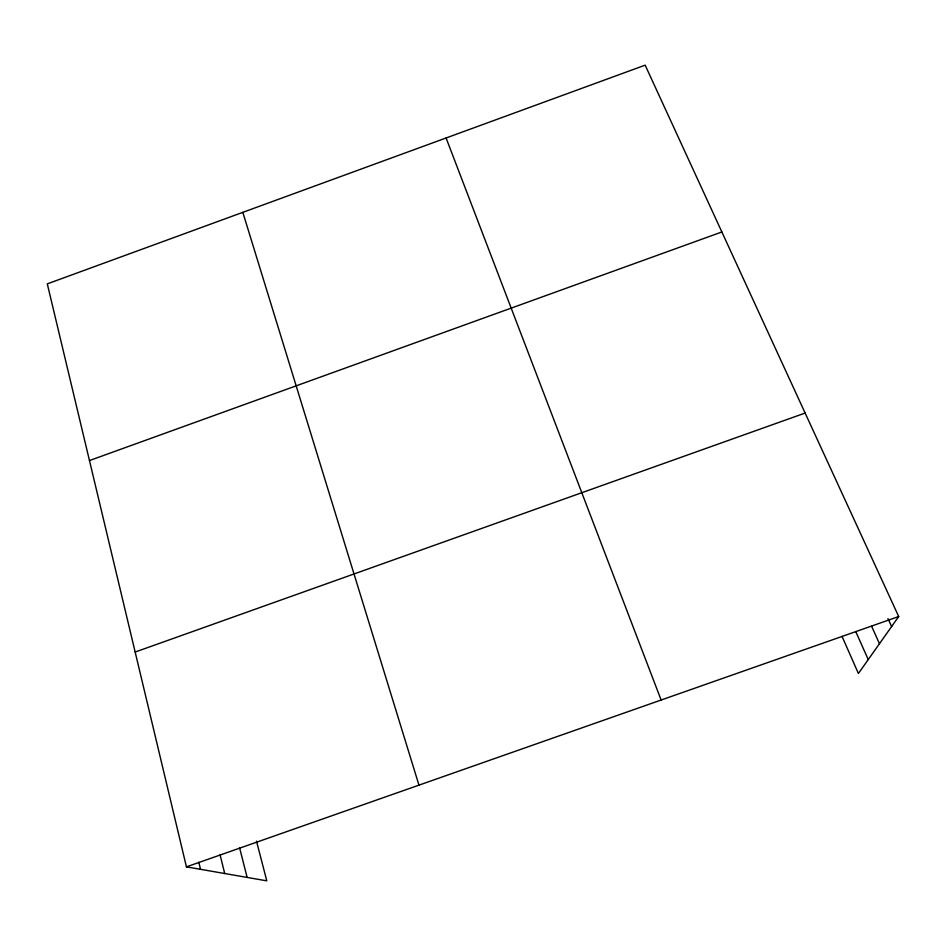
<?xml version="1.0" encoding="UTF-8"?>
<svg xmlns="http://www.w3.org/2000/svg" width="946" height="946" viewBox="0 0 946 946"><rect width="100%" height="100%" fill="white"/><g stroke="black" fill="none" stroke-linecap="round" stroke-linejoin="round"><path stroke-width="1.42" d="M256.508 841.171L266.796 880.844L186.433 866.867L47.3 283.871L645.16 65.156L898.7 616.532L858.4 673.493L842.023 636.362M89.468 460.56L721.869 231.971M135.16 652.042L805.129 413.047M186.433 866.867L898.7 616.532M887.998 618.625L891.605 626.548M871.644 626.347L879.473 643.706M855.823 631.715L868.239 659.587M446.086 137.986L661.124 700.04M242.815 212.342L418.96 785.145M239.551 847.604L247.131 877.427M220.099 854.924L224.722 873.525M198.814 862.232L200.528 869.315"/></g></svg>
